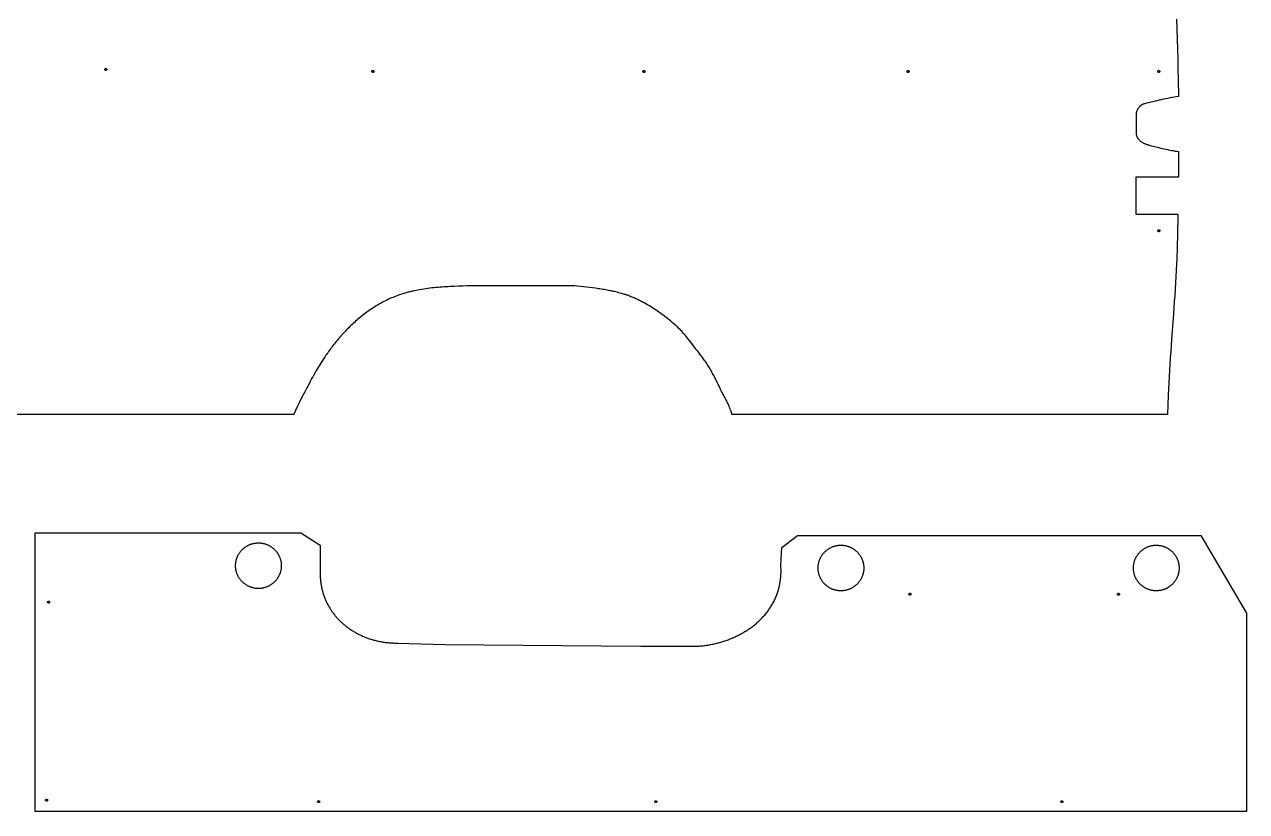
# Model space of a CAD drawing. Extents: x 123 to 9383, y -9826 to -282.
# Drawn here: x 2203 to 4664, y -3455 to -1868 of the extents above; entities that cross this region are included whole.
import ezdxf

# ---------------------------------------------------------------- set-up
doc = ezdxf.new("R2010")
doc.units = 0
doc.layers.add('Default_Layer', color=1, linetype='CONTINUOUS')

msp = doc.modelspace()

# ---------------------------------------------------------------- linework, layer by layer
at = {"layer": 'Default_Layer'}
msp.add_lwpolyline([(4523.3, -1857.9), (4523.9, -1878.2), (4524.5, -1898.4), (4525, -1918.6), (4525.5, -1938.9), (4526, -1959.1), (4526.5, -1979.4), (4527.4, -2013.6), (4523, -2014.3), (4518.7, -2015), (4514.3, -2015.8), (4510, -2016.6), (4505.6, -2017.4), (4501.3, -2018.3), (4497, -2019.2), (4492.7, -2020.1), (4488.4, -2021.1), (4484.1, -2022.1), (4479.8, -2023.1), (4475.5, -2024.1), (4471.2, -2025.2), (4466.9, -2026.2), (4462.6, -2027.3), (4458.3, -2028.4), (4457.4, -2028.7), (4456.5, -2029), (4455.7, -2029.3), (4454.8, -2029.7), (4454, -2030.1), (4453.2, -2030.6), (4452.4, -2031.1), (4451.7, -2031.6), (4450.9, -2032.1), (4450.2, -2032.7), (4449.5, -2033.3), (4448.9, -2033.9), (4448.2, -2034.6), (4447.6, -2035.3), (4447, -2036), (4446.4, -2036.7), (4445.9, -2037.5), (4445.4, -2038.3), (4444.9, -2039.1), (4444.4, -2039.9), (4444, -2040.7), (4443.6, -2041.5), (4443.3, -2042.4), (4442.9, -2043.3), (4442.7, -2044.1), (4442.4, -2045), (4442.2, -2045.9), (4442, -2046.8), (4441.9, -2047.7), (4441.7, -2048.6), (4441.7, -2049.5), (4441.6, -2050.4), (4441.6, -2087.7), (4441.7, -2088.4), (4441.8, -2089), (4441.9, -2089.7), (4442, -2090.3), (4442.1, -2090.9), (4442.2, -2091.6), (4442.4, -2092.2), (4442.6, -2092.8), (4442.8, -2093.3), (4443, -2093.9), (4443.2, -2094.5), (4443.5, -2095), (4443.8, -2095.6), (4444.1, -2096.1), (4444.4, -2096.6), (4444.7, -2097.2), (4445, -2097.7), (4445.3, -2098.2), (4445.7, -2098.7), (4446.1, -2099.1), (4446.5, -2099.6), (4446.9, -2100.1), (4447.7, -2101), (4448.6, -2101.8), (4449.5, -2102.7), (4450.5, -2103.5), (4451.5, -2104.2), (4452.5, -2104.9), (4453.6, -2105.6), (4454.6, -2106.3), (4455.8, -2106.9), (4456.9, -2107.5), (4458.1, -2108.1), (4459.2, -2108.6), (4460.4, -2109.2), (4461.6, -2109.6), (4462.8, -2110.1), (4464, -2110.5), (4465.2, -2110.9), (4466.4, -2111.3), (4467.6, -2111.6), (4468.8, -2112), (4470, -2112.3), (4484, -2115.7), (4491.2, -2117.5), (4494.8, -2118.3), (4498.4, -2119.1), (4502, -2119.9), (4505.6, -2120.7), (4509.3, -2121.5), (4512.9, -2122.2), (4516.5, -2122.8), (4520.1, -2123.5), (4523.7, -2124), (4527.3, -2124.6), (4527.3, -2176.4), (4441.4, -2176.4), (4441.4, -2250.6), (4525.6, -2250.6), (4525.6, -2256.9), (4525.6, -2263.2), (4525.5, -2269.5), (4525.4, -2275.9), (4525.3, -2282.2), (4525.2, -2288.5), (4525.1, -2294.8), (4524.9, -2301.1), (4524.7, -2307.4), (4524.5, -2313.7), (4524.3, -2320), (4524.1, -2326.3), (4523.8, -2332.6), (4523.6, -2338.9), (4523, -2351.5), (4522.4, -2364.1), (4521.7, -2376.7), (4520.9, -2389.3), (4520.2, -2401.9), (4519.4, -2414.4), (4518.5, -2427), (4517.7, -2439.6), (4516.8, -2452.2), (4515, -2477.4), (4513.2, -2502.6), (4512.3, -2515.2), (4511.5, -2527.8), (4510.6, -2540.4), (4509.8, -2553.1), (4509, -2565.7), (4508.3, -2578.3), (4507.6, -2590.9), (4506.9, -2603.6), (4506.3, -2616.2), (4506.1, -2622.5), (4505.8, -2628.8), (4505.6, -2635.2), (4505.3, -2641.5), (4505.1, -2647.8), (4504.9, -2654.2), (3627.6, -2654.2), (3627.6, -2654), (3627.6, -2653.8), (3627.5, -2653.4), (3627.4, -2653), (3627.3, -2652.5), (3627, -2651.5), (3626.7, -2650.6), (3626.6, -2649.9), (3626.4, -2649.3), (3626, -2648), (3625.5, -2646.8), (3625, -2645.5), (3624, -2643), (3623.5, -2641.7), (3623, -2640.5), (3622.5, -2639.3), (3622.1, -2638.1), (3621.6, -2636.9), (3621.1, -2635.7), (3620.6, -2634.5), (3620.1, -2633.3), (3619, -2631), (3617.8, -2628.7), (3616.6, -2626.4), (3615.4, -2624.1), (3614.1, -2621.8), (3611.6, -2617.2), (3610.4, -2614.9), (3609.1, -2612.7), (3607.9, -2610.4), (3606.7, -2608.1), (3605.6, -2605.8), (3604.5, -2603.4), (3602.4, -2598.8), (3600.2, -2594.2), (3598, -2589.7), (3595.8, -2585.1), (3594.6, -2582.9), (3593.5, -2580.6), (3592.3, -2578.3), (3591.1, -2576.1), (3589.9, -2573.8), (3588.7, -2571.6), (3587.4, -2569.4), (3586.2, -2567.2), (3584.9, -2565), (3583.6, -2562.8), (3582.3, -2560.6), (3581, -2558.4), (3579.7, -2556.3), (3578.3, -2554.1), (3576.9, -2552), (3575.5, -2549.9), (3574.1, -2547.8), (3572.7, -2545.7), (3571.2, -2543.6), (3569.8, -2541.5), (3568.3, -2539.5), (3566.7, -2537.5), (3565.2, -2535.5), (3563.6, -2533.5), (3560.8, -2529.9), (3558, -2526.3), (3555.2, -2522.6), (3552.4, -2519), (3546.8, -2511.7), (3544, -2508), (3541.2, -2504.4), (3538.3, -2500.8), (3536.9, -2499), (3535.4, -2497.2), (3534, -2495.5), (3532.5, -2493.7), (3531, -2492), (3529.5, -2490.3), (3527.9, -2488.6), (3526.4, -2486.9), (3524.8, -2485.2), (3523.2, -2483.5), (3521.6, -2481.9), (3520, -2480.3), (3518.4, -2478.7), (3516.7, -2477.1), (3513.7, -2474.4), (3510.6, -2471.7), (3507.5, -2469), (3504.4, -2466.3), (3501.3, -2463.7), (3498.1, -2461.2), (3494.9, -2458.7), (3491.6, -2456.2), (3488.4, -2453.8), (3485.1, -2451.4), (3481.8, -2449), (3478.4, -2446.7), (3475, -2444.4), (3471.6, -2442.2), (3468.2, -2440), (3464.8, -2437.8), (3461.3, -2435.7), (3457.8, -2433.6), (3454.2, -2431.6), (3450.7, -2429.6), (3448.9, -2428.6), (3447.1, -2427.6), (3445.3, -2426.7), (3443.5, -2425.8), (3441.6, -2424.8), (3439.8, -2423.9), (3438, -2423), (3436.1, -2422.2), (3434.3, -2421.3), (3432.4, -2420.5), (3430.5, -2419.6), (3428.7, -2418.8), (3426.8, -2418), (3424.9, -2417.3), (3423, -2416.5), (3421.1, -2415.8), (3419.2, -2415), (3417.3, -2414.3), (3415.4, -2413.7), (3413.4, -2413), (3411.5, -2412.4), (3409.5, -2411.8), (3407.6, -2411.2), (3405.6, -2410.6), (3402.7, -2409.8), (3399.8, -2409), (3396.9, -2408.3), (3394, -2407.6), (3391.1, -2406.9), (3388.2, -2406.3), (3385.2, -2405.6), (3382.3, -2405), (3379.3, -2404.5), (3376.4, -2403.9), (3373.4, -2403.4), (3370.5, -2402.9), (3367.5, -2402.4), (3364.5, -2401.9), (3361.6, -2401.4), (3358.6, -2401), (3352.6, -2400.1), (3346.7, -2399.3), (3340.7, -2398.6), (3334.7, -2397.8), (3322.8, -2396.4), (3316.8, -2395.7), (3310.9, -2395), (3154.9, -2395), (3101.9, -2395), (3093.6, -2395.3), (3085.3, -2395.7), (3077, -2396), (3068.7, -2396.4), (3060.4, -2396.8), (3056.3, -2397), (3052.2, -2397.2), (3048, -2397.5), (3043.9, -2397.7), (3039.8, -2398), (3035.7, -2398.4), (3031.6, -2398.7), (3027.5, -2399.1), (3023.4, -2399.5), (3019.3, -2400), (3015.2, -2400.5), (3011.1, -2401.1), (3007, -2401.7), (3002.9, -2402.3), (2998.8, -2403), (2994.8, -2403.7), (2990.7, -2404.5), (2986.7, -2405.4), (2984.6, -2405.8), (2982.6, -2406.3), (2980.6, -2406.8), (2978.6, -2407.3), (2976.6, -2407.8), (2974.5, -2408.3), (2972.5, -2408.9), (2970.5, -2409.5), (2967.3, -2410.4), (2964, -2411.4), (2960.8, -2412.5), (2957.6, -2413.6), (2954.4, -2414.7), (2951.3, -2415.9), (2948.1, -2417.1), (2945, -2418.4), (2941.9, -2419.7), (2938.8, -2421), (2935.8, -2422.4), (2932.8, -2423.9), (2929.7, -2425.3), (2926.7, -2426.9), (2923.8, -2428.4), (2920.8, -2430), (2917.9, -2431.7), (2915, -2433.3), (2912.1, -2435), (2909.2, -2436.8), (2906.4, -2438.6), (2903.6, -2440.4), (2900.8, -2442.3), (2898, -2444.2), (2895.2, -2446.1), (2892.5, -2448), (2889.8, -2450), (2887.1, -2452.1), (2884.4, -2454.1), (2881.8, -2456.2), (2879.2, -2458.4), (2876.6, -2460.5), (2874.2, -2462.6), (2871.8, -2464.6), (2869.5, -2466.7), (2867.1, -2468.8), (2864.8, -2471), (2862.5, -2473.1), (2860.2, -2475.3), (2858, -2477.5), (2855.7, -2479.7), (2853.5, -2481.9), (2851.3, -2484.1), (2849.1, -2486.4), (2847, -2488.7), (2844.9, -2491), (2842.7, -2493.3), (2840.6, -2495.6), (2838.6, -2498), (2836.5, -2500.3), (2834.5, -2502.7), (2832.5, -2505.1), (2830.5, -2507.6), (2828.5, -2510), (2826.5, -2512.5), (2824.6, -2514.9), (2822.7, -2517.4), (2820.8, -2519.9), (2818.9, -2522.4), (2817, -2525), (2815.2, -2527.5), (2813.4, -2530.1), (2811.6, -2532.7), (2809.8, -2535.2), (2807.4, -2538.8), (2805.1, -2542.3), (2802.8, -2545.9), (2800.5, -2549.4), (2798.2, -2553), (2796, -2556.6), (2793.8, -2560.2), (2791.6, -2563.9), (2789.5, -2567.5), (2787.4, -2571.2), (2785.3, -2574.9), (2783.2, -2578.6), (2781.1, -2582.3), (2779.1, -2586), (2777.1, -2589.8), (2775.1, -2593.5), (2773.1, -2597.3), (2771.1, -2601), (2769.2, -2604.8), (2767.2, -2608.6), (2765.3, -2612.3), (2763.4, -2616.1), (2759.6, -2623.7), (2755.9, -2631.3), (2752.2, -2639), (2748.5, -2646.6), (2744.9, -2654.2), (1879.8, -2654.2)], dxfattribs=at)
for points in [[(2364.4, -1959.2), (2364.4, -1959), (2364.4, -1958.8), (2364.5, -1958.6), (2364.6, -1958.4), (2364.6, -1958.2), (2364.7, -1958.1), (2364.9, -1957.9), (2365, -1957.8), (2365.1, -1957.6), (2365.3, -1957.5), (2365.4, -1957.4), (2365.6, -1957.3), (2365.8, -1957.3), (2366, -1957.2), (2366.2, -1957.2), (2366.4, -1957.2), (2366.6, -1957.2), (2366.8, -1957.2), (2367, -1957.3), (2367.2, -1957.3), (2367.4, -1957.4), (2367.5, -1957.5), (2367.7, -1957.6), (2367.8, -1957.8), (2367.9, -1957.9), (2368.1, -1958.1), (2368.2, -1958.2), (2368.2, -1958.4), (2368.3, -1958.6), (2368.4, -1958.8), (2368.4, -1959), (2368.4, -1959.2), (2368.4, -1959.4), (2368.4, -1959.6), (2368.3, -1959.8), (2368.2, -1959.9), (2368.2, -1960.1), (2368.1, -1960.3), (2367.9, -1960.4), (2367.8, -1960.6), (2367.7, -1960.7), (2367.5, -1960.8), (2367.4, -1960.9), (2367.2, -1961), (2367, -1961.1), (2366.8, -1961.1), (2366.6, -1961.2), (2366.4, -1961.2), (2366.2, -1961.2), (2366, -1961.1), (2365.8, -1961.1), (2365.6, -1961), (2365.4, -1960.9), (2365.3, -1960.8), (2365.1, -1960.7), (2365, -1960.6), (2364.9, -1960.4), (2364.7, -1960.3), (2364.6, -1960.1), (2364.6, -1959.9), (2364.5, -1959.8), (2364.4, -1959.6), (2364.4, -1959.4), (2364.4, -1959.2)], [(2902.4, -1963.2), (2902.4, -1963), (2902.4, -1962.8), (2902.5, -1962.6), (2902.6, -1962.4), (2902.6, -1962.2), (2902.7, -1962.1), (2902.9, -1961.9), (2903, -1961.8), (2903.1, -1961.6), (2903.3, -1961.5), (2903.4, -1961.4), (2903.6, -1961.3), (2903.8, -1961.3), (2904, -1961.2), (2904.2, -1961.2), (2904.4, -1961.2), (2904.6, -1961.2), (2904.8, -1961.2), (2905, -1961.3), (2905.2, -1961.3), (2905.4, -1961.4), (2905.5, -1961.5), (2905.7, -1961.6), (2905.8, -1961.8), (2905.9, -1961.9), (2906.1, -1962.1), (2906.2, -1962.2), (2906.2, -1962.4), (2906.3, -1962.6), (2906.4, -1962.8), (2906.4, -1963), (2906.4, -1963.2), (2906.4, -1963.4), (2906.4, -1963.6), (2906.3, -1963.8), (2906.2, -1963.9), (2906.2, -1964.1), (2906.1, -1964.3), (2905.9, -1964.4), (2905.8, -1964.6), (2905.7, -1964.7), (2905.5, -1964.8), (2905.4, -1964.9), (2905.2, -1965), (2905, -1965.1), (2904.8, -1965.1), (2904.6, -1965.2), (2904.4, -1965.2), (2904.2, -1965.2), (2904, -1965.1), (2903.8, -1965.1), (2903.6, -1965), (2903.4, -1964.9), (2903.3, -1964.8), (2903.1, -1964.7), (2903, -1964.6), (2902.9, -1964.4), (2902.7, -1964.3), (2902.6, -1964.1), (2902.6, -1963.9), (2902.5, -1963.8), (2902.4, -1963.6), (2902.4, -1963.4), (2902.4, -1963.2)], [(3448.4, -1963.2), (3448.4, -1963), (3448.4, -1962.8), (3448.5, -1962.6), (3448.6, -1962.4), (3448.6, -1962.2), (3448.7, -1962.1), (3448.9, -1961.9), (3449, -1961.8), (3449.1, -1961.6), (3449.3, -1961.5), (3449.4, -1961.4), (3449.6, -1961.3), (3449.8, -1961.3), (3450, -1961.2), (3450.2, -1961.2), (3450.4, -1961.2), (3450.6, -1961.2), (3450.8, -1961.2), (3451, -1961.3), (3451.2, -1961.3), (3451.4, -1961.4), (3451.5, -1961.5), (3451.7, -1961.6), (3451.8, -1961.8), (3451.9, -1961.9), (3452.1, -1962.1), (3452.2, -1962.2), (3452.2, -1962.4), (3452.3, -1962.6), (3452.4, -1962.8), (3452.4, -1963), (3452.4, -1963.2), (3452.4, -1963.4), (3452.4, -1963.6), (3452.3, -1963.8), (3452.2, -1963.9), (3452.2, -1964.1), (3452.1, -1964.3), (3451.9, -1964.4), (3451.8, -1964.6), (3451.7, -1964.7), (3451.5, -1964.8), (3451.4, -1964.9), (3451.2, -1965), (3451, -1965.1), (3450.8, -1965.1), (3450.6, -1965.2), (3450.4, -1965.2), (3450.2, -1965.2), (3450, -1965.1), (3449.8, -1965.1), (3449.6, -1965), (3449.4, -1964.9), (3449.3, -1964.8), (3449.1, -1964.7), (3449, -1964.6), (3448.9, -1964.4), (3448.7, -1964.3), (3448.6, -1964.1), (3448.6, -1963.9), (3448.5, -1963.8), (3448.4, -1963.6), (3448.4, -1963.4), (3448.4, -1963.2)], [(3980.4, -1963.2), (3980.4, -1963), (3980.4, -1962.8), (3980.5, -1962.6), (3980.6, -1962.4), (3980.6, -1962.2), (3980.7, -1962.1), (3980.9, -1961.9), (3981, -1961.8), (3981.1, -1961.6), (3981.3, -1961.5), (3981.4, -1961.4), (3981.6, -1961.3), (3981.8, -1961.3), (3982, -1961.2), (3982.2, -1961.2), (3982.4, -1961.2), (3982.6, -1961.2), (3982.8, -1961.2), (3983, -1961.3), (3983.2, -1961.3), (3983.4, -1961.4), (3983.5, -1961.5), (3983.7, -1961.6), (3983.8, -1961.8), (3983.9, -1961.9), (3984.1, -1962.1), (3984.2, -1962.2), (3984.2, -1962.4), (3984.3, -1962.6), (3984.4, -1962.8), (3984.4, -1963), (3984.4, -1963.2), (3984.4, -1963.4), (3984.4, -1963.6), (3984.3, -1963.8), (3984.2, -1963.9), (3984.2, -1964.1), (3984.1, -1964.3), (3983.9, -1964.4), (3983.8, -1964.6), (3983.7, -1964.7), (3983.5, -1964.8), (3983.4, -1964.9), (3983.2, -1965), (3983, -1965.1), (3982.8, -1965.1), (3982.6, -1965.2), (3982.4, -1965.2), (3982.2, -1965.2), (3982, -1965.1), (3981.8, -1965.1), (3981.6, -1965), (3981.4, -1964.9), (3981.3, -1964.8), (3981.1, -1964.7), (3981, -1964.6), (3980.9, -1964.4), (3980.7, -1964.3), (3980.6, -1964.1), (3980.6, -1963.9), (3980.5, -1963.8), (3980.4, -1963.6), (3980.4, -1963.4), (3980.4, -1963.2)], [(4485.4, -1963.2), (4485.4, -1963), (4485.4, -1962.8), (4485.5, -1962.6), (4485.6, -1962.4), (4485.6, -1962.2), (4485.7, -1962.1), (4485.9, -1961.9), (4486, -1961.8), (4486.1, -1961.6), (4486.3, -1961.5), (4486.4, -1961.4), (4486.6, -1961.3), (4486.8, -1961.3), (4487, -1961.2), (4487.2, -1961.2), (4487.4, -1961.2), (4487.6, -1961.2), (4487.8, -1961.2), (4488, -1961.3), (4488.2, -1961.3), (4488.4, -1961.4), (4488.5, -1961.5), (4488.7, -1961.6), (4488.8, -1961.8), (4488.9, -1961.9), (4489.1, -1962.1), (4489.2, -1962.2), (4489.2, -1962.4), (4489.3, -1962.6), (4489.4, -1962.8), (4489.4, -1963), (4489.4, -1963.2), (4489.4, -1963.4), (4489.4, -1963.6), (4489.3, -1963.8), (4489.2, -1963.9), (4489.2, -1964.1), (4489.1, -1964.3), (4488.9, -1964.4), (4488.8, -1964.6), (4488.7, -1964.7), (4488.5, -1964.8), (4488.4, -1964.9), (4488.2, -1965), (4488, -1965.1), (4487.8, -1965.1), (4487.6, -1965.2), (4487.4, -1965.2), (4487.2, -1965.2), (4487, -1965.1), (4486.8, -1965.1), (4486.6, -1965), (4486.4, -1964.9), (4486.3, -1964.8), (4486.1, -1964.7), (4486, -1964.6), (4485.9, -1964.4), (4485.7, -1964.3), (4485.6, -1964.1), (4485.6, -1963.9), (4485.5, -1963.8), (4485.4, -1963.6), (4485.4, -1963.4), (4485.4, -1963.2)], [(4485.4, -2284.2), (4485.4, -2284), (4485.4, -2283.8), (4485.5, -2283.6), (4485.6, -2283.4), (4485.6, -2283.2), (4485.7, -2283.1), (4485.9, -2282.9), (4486, -2282.8), (4486.1, -2282.6), (4486.3, -2282.5), (4486.4, -2282.4), (4486.6, -2282.3), (4486.8, -2282.3), (4487, -2282.2), (4487.2, -2282.2), (4487.4, -2282.2), (4487.6, -2282.2), (4487.8, -2282.2), (4488, -2282.3), (4488.2, -2282.3), (4488.4, -2282.4), (4488.5, -2282.5), (4488.7, -2282.6), (4488.8, -2282.8), (4488.9, -2282.9), (4489.1, -2283.1), (4489.2, -2283.2), (4489.2, -2283.4), (4489.3, -2283.6), (4489.4, -2283.8), (4489.4, -2284), (4489.4, -2284.2), (4489.4, -2284.4), (4489.4, -2284.6), (4489.3, -2284.8), (4489.2, -2284.9), (4489.2, -2285.1), (4489.1, -2285.3), (4488.9, -2285.4), (4488.8, -2285.6), (4488.7, -2285.7), (4488.5, -2285.8), (4488.4, -2285.9), (4488.2, -2286), (4488, -2286.1), (4487.8, -2286.1), (4487.6, -2286.2), (4487.4, -2286.2), (4487.2, -2286.2), (4487, -2286.1), (4486.8, -2286.1), (4486.6, -2286), (4486.4, -2285.9), (4486.3, -2285.8), (4486.1, -2285.7), (4486, -2285.6), (4485.9, -2285.4), (4485.7, -2285.3), (4485.6, -2285.1), (4485.6, -2284.9), (4485.5, -2284.8), (4485.4, -2284.6), (4485.4, -2284.4), (4485.4, -2284.2)], [(3726.2, -2958.8), (3727.9, -2922.4), (3759.6, -2898.1), (4572.1, -2898.1), (4664.2, -3054.7), (4664.2, -3454.7), (2224.2, -3454.7), (2224.2, -2892.9), (2759, -2892.9), (2798.3, -2917.9), (2798.3, -2967.3), (2798.2, -2969.4), (2798.2, -2971.5), (2798.1, -2973.5), (2798.1, -2975.6), (2798.2, -2977.6), (2798.2, -2979.7), (2798.3, -2981.7), (2798.4, -2983.7), (2798.6, -2985.7), (2798.7, -2987.7), (2798.9, -2989.6), (2799.1, -2991.6), (2799.4, -2993.6), (2799.7, -2995.5), (2800, -2997.4), (2800.3, -2999.3), (2800.6, -3001.2), (2801, -3003.1), (2801.4, -3005), (2801.9, -3006.9), (2802.3, -3008.7), (2802.8, -3010.6), (2803.3, -3012.4), (2803.9, -3014.2), (2804.4, -3016), (2805, -3017.8), (2805.6, -3019.6), (2806.2, -3021.3), (2806.9, -3023.1), (2807.6, -3024.8), (2808.3, -3026.5), (2809, -3028.2), (2809.7, -3029.9), (2810.5, -3031.6), (2811.3, -3033.3), (2812.1, -3034.9), (2812.9, -3036.6), (2813.8, -3038.2), (2814.7, -3039.8), (2815.6, -3041.4), (2816.5, -3043), (2817.4, -3044.5), (2818.4, -3046.1), (2819.4, -3047.6), (2820.4, -3049.2), (2821.4, -3050.7), (2822.5, -3052.2), (2823.5, -3053.6), (2824.6, -3055.1), (2825.7, -3056.5), (2826.9, -3058), (2828, -3059.4), (2829.2, -3060.8), (2830.3, -3062.2), (2831.5, -3063.6), (2832.8, -3064.9), (2834, -3066.2), (2835.2, -3067.6), (2836.5, -3068.9), (2837.8, -3070.2), (2839.1, -3071.4), (2840.4, -3072.7), (2841.8, -3073.9), (2843.1, -3075.2), (2844.5, -3076.4), (2845.9, -3077.6), (2847.3, -3078.7), (2848.7, -3079.9), (2850.1, -3081), (2851.6, -3082.2), (2853, -3083.3), (2854.5, -3084.4), (2856, -3085.4), (2857.5, -3086.5), (2859.1, -3087.5), (2860.6, -3088.6), (2862.1, -3089.6), (2863.7, -3090.5), (2865.3, -3091.5), (2866.9, -3092.5), (2868.5, -3093.4), (2870.1, -3094.3), (2871.7, -3095.2), (2873.4, -3096.1), (2875, -3096.9), (2876.7, -3097.8), (2878.4, -3098.6), (2880.1, -3099.4), (2881.8, -3100.2), (2883.5, -3101), (2885.2, -3101.7), (2886.9, -3102.4), (2888.7, -3103.1), (2890.4, -3103.8), (2892.2, -3104.5), (2894, -3105.1), (2895.7, -3105.8), (2897.5, -3106.4), (2899.3, -3107), (2901.1, -3107.5), (2903, -3108.1), (2904.8, -3108.6), (2906.6, -3109.1), (2908.5, -3109.6), (2910.3, -3110.1), (2912.2, -3110.5), (2914.1, -3111), (2915.9, -3111.4), (2917.8, -3111.8), (2919.7, -3112.1), (2921.6, -3112.5), (2923.5, -3112.8), (2925.4, -3113.1), (2927.3, -3113.4), (2929.3, -3113.7), (2931.2, -3113.9), (2933.1, -3114.1), (2935.1, -3114.3), (2937, -3114.5), (2939, -3114.7), (2940.9, -3114.8), (2942.9, -3114.9), (2944.8, -3115), (2946.8, -3115.1), (2948.8, -3115.1), (2950.8, -3115.1), (2952.7, -3115.1), (2954.7, -3115.1), (2954.7, -3115.4), (3049.2, -3118.2), (3443.9, -3121.4), (3534.6, -3121.4), (3536.8, -3121.5), (3539, -3121.6), (3541.2, -3121.7), (3543.4, -3121.7), (3545.6, -3121.7), (3547.8, -3121.7), (3550, -3121.7), (3552.2, -3121.6), (3554.4, -3121.6), (3556.6, -3121.5), (3558.9, -3121.3), (3561.1, -3121.2), (3563.3, -3121), (3565.5, -3120.8), (3567.7, -3120.6), (3569.9, -3120.4), (3572.2, -3120.1), (3574.4, -3119.8), (3576.6, -3119.5), (3578.8, -3119.2), (3581, -3118.8), (3583.2, -3118.4), (3585.4, -3118), (3587.6, -3117.6), (3589.8, -3117.1), (3592, -3116.6), (3594.2, -3116.1), (3596.4, -3115.6), (3598.5, -3115.1), (3600.7, -3114.5), (3602.9, -3113.9), (3605, -3113.3), (3607.2, -3112.7), (3609.3, -3112), (3611.4, -3111.4), (3613.6, -3110.6), (3615.7, -3109.9), (3617.8, -3109.2), (3619.9, -3108.4), (3622, -3107.6), (3624, -3106.8), (3626.1, -3106), (3628.2, -3105.1), (3630.2, -3104.2), (3632.3, -3103.3), (3634.3, -3102.4), (3636.3, -3101.5), (3638.3, -3100.5), (3640.3, -3099.5), (3642.3, -3098.5), (3644.2, -3097.5), (3646.2, -3096.4), (3648.1, -3095.4), (3650, -3094.3), (3651.9, -3093.2), (3653.8, -3092), (3655.7, -3090.9), (3657.5, -3089.7), (3659.4, -3088.5), (3661.2, -3087.3), (3663, -3086), (3664.8, -3084.8), (3666.6, -3083.5), (3668.3, -3082.2), (3670.1, -3080.9), (3671.8, -3079.5), (3673.5, -3078.2), (3675.1, -3076.8), (3676.8, -3075.4), (3678.4, -3074), (3680, -3072.5), (3681.6, -3071.1), (3683.2, -3069.6), (3684.8, -3068.1), (3686.3, -3066.5), (3687.8, -3065), (3689.3, -3063.4), (3690.7, -3061.9), (3692.2, -3060.2), (3693.6, -3058.6), (3695, -3057), (3696.3, -3055.3), (3697.7, -3053.6), (3699, -3051.9), (3700.3, -3050.2), (3701.5, -3048.5), (3702.8, -3046.7), (3704, -3044.9), (3705.2, -3043.1), (3706.3, -3041.3), (3707.4, -3039.5), (3708.5, -3037.6), (3709.6, -3035.8), (3710.7, -3033.9), (3711.7, -3032), (3712.6, -3030), (3713.6, -3028.1), (3714.5, -3026.1), (3715.4, -3024.1), (3716.3, -3022.1), (3717.1, -3020.1), (3717.9, -3018.1), (3718.6, -3016), (3719.4, -3013.9), (3720.1, -3011.8), (3720.7, -3009.7), (3721.4, -3007.6), (3722, -3005.4), (3722.5, -3003.3), (3723, -3001.1), (3723.5, -2998.9), (3724, -2996.7), (3724.4, -2994.4), (3724.8, -2992.2), (3725.1, -2989.9), (3725.4, -2987.6), (3725.7, -2985.3), (3726, -2983), (3726.2, -2980.6), (3726.3, -2978.3), (3726.4, -2975.9), (3726.5, -2973.5), (3726.5, -2971.1), (3726.5, -2968.6), (3726.5, -2966.2), (3726.4, -2963.7), (3726.3, -2961.3), (3726.1, -2958.8), (3726.2, -2958.8)], [(2627.9, -2959.2), (2627.9, -2958), (2627.9, -2956.9), (2628, -2955.7), (2628.1, -2954.5), (2628.3, -2953.4), (2628.4, -2952.2), (2628.6, -2951.1), (2628.8, -2950), (2629.1, -2948.8), (2629.3, -2947.7), (2629.6, -2946.6), (2629.9, -2945.5), (2630.3, -2944.5), (2630.7, -2943.4), (2631.1, -2942.4), (2631.5, -2941.3), (2631.9, -2940.3), (2632.4, -2939.3), (2632.9, -2938.3), (2633.4, -2937.3), (2634, -2936.3), (2634.5, -2935.4), (2635.1, -2934.4), (2635.7, -2933.5), (2636.4, -2932.6), (2637, -2931.7), (2637.7, -2930.8), (2638.4, -2930), (2639.1, -2929.1), (2639.8, -2928.3), (2640.6, -2927.5), (2641.4, -2926.7), (2642.1, -2925.9), (2643, -2925.2), (2643.8, -2924.4), (2644.6, -2923.7), (2645.5, -2923), (2646.4, -2922.4), (2647.3, -2921.7), (2648.2, -2921.1), (2649.1, -2920.5), (2650, -2919.9), (2651, -2919.3), (2652, -2918.8), (2652.9, -2918.3), (2653.9, -2917.8), (2655, -2917.3), (2656, -2916.8), (2657, -2916.4), (2658.1, -2916), (2659.1, -2915.6), (2660.2, -2915.3), (2661.3, -2915), (2662.4, -2914.7), (2663.5, -2914.4), (2664.6, -2914.2), (2665.7, -2913.9), (2666.9, -2913.8), (2668, -2913.6), (2669.2, -2913.5), (2670.3, -2913.4), (2671.5, -2913.3), (2672.7, -2913.2), (2673.9, -2913.2), (2675.1, -2913.2), (2676.2, -2913.3), (2677.4, -2913.4), (2678.6, -2913.5), (2679.7, -2913.6), (2680.9, -2913.8), (2682, -2913.9), (2683.2, -2914.2), (2684.3, -2914.4), (2685.4, -2914.7), (2686.5, -2915), (2687.6, -2915.3), (2688.6, -2915.6), (2689.7, -2916), (2690.7, -2916.4), (2691.8, -2916.8), (2692.8, -2917.3), (2693.8, -2917.8), (2694.8, -2918.3), (2695.8, -2918.8), (2696.8, -2919.3), (2697.7, -2919.9), (2698.7, -2920.5), (2699.6, -2921.1), (2700.5, -2921.7), (2701.4, -2922.4), (2702.3, -2923), (2703.1, -2923.7), (2704, -2924.4), (2704.8, -2925.2), (2705.6, -2925.9), (2706.4, -2926.7), (2707.2, -2927.5), (2707.9, -2928.3), (2708.7, -2929.1), (2709.4, -2930), (2710.1, -2930.8), (2710.7, -2931.7), (2711.4, -2932.6), (2712, -2933.5), (2712.6, -2934.4), (2713.2, -2935.4), (2713.8, -2936.3), (2714.3, -2937.3), (2714.8, -2938.3), (2715.3, -2939.3), (2715.8, -2940.3), (2716.3, -2941.3), (2716.7, -2942.4), (2717.1, -2943.4), (2717.5, -2944.5), (2717.8, -2945.5), (2718.1, -2946.6), (2718.4, -2947.7), (2718.7, -2948.8), (2718.9, -2950), (2719.2, -2951.1), (2719.4, -2952.2), (2719.5, -2953.4), (2719.6, -2954.5), (2719.7, -2955.7), (2719.8, -2956.9), (2719.9, -2958), (2719.9, -2959.2), (2719.9, -2960.4), (2719.8, -2961.6), (2719.7, -2962.8), (2719.6, -2963.9), (2719.5, -2965.1), (2719.4, -2966.2), (2719.2, -2967.4), (2718.9, -2968.5), (2718.7, -2969.6), (2718.4, -2970.7), (2718.1, -2971.8), (2717.8, -2972.9), (2717.5, -2974), (2717.1, -2975), (2716.7, -2976.1), (2716.3, -2977.1), (2715.8, -2978.2), (2715.3, -2979.2), (2714.8, -2980.2), (2714.3, -2981.2), (2713.8, -2982.1), (2713.2, -2983.1), (2712.6, -2984), (2712, -2984.9), (2711.4, -2985.9), (2710.7, -2986.7), (2710.1, -2987.6), (2709.4, -2988.5), (2708.7, -2989.3), (2707.9, -2990.2), (2707.2, -2991), (2706.4, -2991.8), (2705.6, -2992.5), (2704.8, -2993.3), (2704, -2994), (2703.1, -2994.7), (2702.3, -2995.4), (2701.4, -2996.1), (2700.5, -2996.7), (2699.6, -2997.4), (2698.7, -2998), (2697.7, -2998.6), (2696.8, -2999.1), (2695.8, -2999.7), (2694.8, -3000.2), (2693.8, -3000.7), (2692.8, -3001.2), (2691.8, -3001.6), (2690.7, -3002), (2689.7, -3002.4), (2688.6, -3002.8), (2687.6, -3003.2), (2686.5, -3003.5), (2685.4, -3003.8), (2684.3, -3004), (2683.2, -3004.3), (2682, -3004.5), (2680.9, -3004.7), (2679.7, -3004.9), (2678.6, -3005), (2677.4, -3005.1), (2676.2, -3005.2), (2675.1, -3005.2), (2673.9, -3005.2), (2672.7, -3005.2), (2671.5, -3005.2), (2670.3, -3005.1), (2669.2, -3005), (2668, -3004.9), (2666.9, -3004.7), (2665.7, -3004.5), (2664.6, -3004.3), (2663.5, -3004), (2662.4, -3003.8), (2661.3, -3003.5), (2660.2, -3003.2), (2659.1, -3002.8), (2658.1, -3002.4), (2657, -3002), (2656, -3001.6), (2655, -3001.2), (2653.9, -3000.7), (2652.9, -3000.2), (2652, -2999.7), (2651, -2999.1), (2650, -2998.6), (2649.1, -2998), (2648.2, -2997.4), (2647.3, -2996.7), (2646.4, -2996.1), (2645.5, -2995.4), (2644.6, -2994.7), (2643.8, -2994), (2643, -2993.3), (2642.1, -2992.5), (2641.4, -2991.8), (2640.6, -2991), (2639.8, -2990.2), (2639.1, -2989.3), (2638.4, -2988.5), (2637.7, -2987.6), (2637, -2986.7), (2636.4, -2985.9), (2635.7, -2984.9), (2635.1, -2984), (2634.5, -2983.1), (2634, -2982.1), (2633.4, -2981.2), (2632.9, -2980.2), (2632.4, -2979.2), (2631.9, -2978.2), (2631.5, -2977.1), (2631.1, -2976.1), (2630.7, -2975), (2630.3, -2974), (2629.9, -2972.9), (2629.6, -2971.8), (2629.3, -2970.7), (2629.1, -2969.6), (2628.8, -2968.5), (2628.6, -2967.4), (2628.4, -2966.2), (2628.3, -2965.1), (2628.1, -2963.9), (2628, -2962.8), (2627.9, -2961.6), (2627.9, -2960.4), (2627.9, -2959.2)], [(3801.2, -2963.9), (3801.2, -2962.7), (3801.3, -2961.5), (3801.3, -2960.3), (3801.4, -2959.2), (3801.6, -2958), (3801.7, -2956.9), (3801.9, -2955.7), (3802.1, -2954.6), (3802.4, -2953.5), (3802.7, -2952.4), (3802.9, -2951.3), (3803.3, -2950.2), (3803.6, -2949.1), (3804, -2948.1), (3804.4, -2947), (3804.8, -2946), (3805.3, -2945), (3805.7, -2943.9), (3806.2, -2942.9), (3806.8, -2942), (3807.3, -2941), (3807.9, -2940), (3808.5, -2939.1), (3809.1, -2938.2), (3809.7, -2937.3), (3810.3, -2936.4), (3811, -2935.5), (3811.7, -2934.6), (3812.4, -2933.8), (3813.2, -2933), (3813.9, -2932.1), (3814.7, -2931.4), (3815.5, -2930.6), (3816.3, -2929.8), (3817.1, -2929.1), (3817.9, -2928.4), (3818.8, -2927.7), (3819.7, -2927), (3820.6, -2926.4), (3821.5, -2925.7), (3822.4, -2925.1), (3823.4, -2924.5), (3824.3, -2924), (3825.3, -2923.4), (3826.3, -2922.9), (3827.3, -2922.4), (3828.3, -2921.9), (3829.3, -2921.5), (3830.3, -2921.1), (3831.4, -2920.7), (3832.4, -2920.3), (3833.5, -2920), (3834.6, -2919.6), (3835.7, -2919.3), (3836.8, -2919.1), (3837.9, -2918.8), (3839.1, -2918.6), (3840.2, -2918.4), (3841.3, -2918.3), (3842.5, -2918.1), (3843.7, -2918), (3844.8, -2917.9), (3846, -2917.9), (3847.2, -2917.9), (3848.4, -2917.9), (3849.6, -2917.9), (3850.7, -2918), (3851.9, -2918.1), (3853.1, -2918.3), (3854.2, -2918.4), (3855.3, -2918.6), (3856.5, -2918.8), (3857.6, -2919.1), (3858.7, -2919.3), (3859.8, -2919.6), (3860.9, -2920), (3862, -2920.3), (3863, -2920.7), (3864.1, -2921.1), (3865.1, -2921.5), (3866.1, -2921.9), (3867.1, -2922.4), (3868.1, -2922.9), (3869.1, -2923.4), (3870.1, -2924), (3871.1, -2924.5), (3872, -2925.1), (3872.9, -2925.7), (3873.8, -2926.4), (3874.7, -2927), (3875.6, -2927.7), (3876.5, -2928.4), (3877.3, -2929.1), (3878.1, -2929.8), (3878.9, -2930.6), (3879.7, -2931.4), (3880.5, -2932.1), (3881.3, -2933), (3882, -2933.8), (3882.7, -2934.6), (3883.4, -2935.5), (3884.1, -2936.4), (3884.7, -2937.3), (3885.3, -2938.2), (3886, -2939.1), (3886.5, -2940), (3887.1, -2941), (3887.7, -2942), (3888.2, -2942.9), (3888.7, -2943.9), (3889.1, -2945), (3889.6, -2946), (3890, -2947), (3890.4, -2948.1), (3890.8, -2949.1), (3891.1, -2950.2), (3891.5, -2951.3), (3891.8, -2952.4), (3892, -2953.5), (3892.3, -2954.6), (3892.5, -2955.7), (3892.7, -2956.9), (3892.8, -2958), (3893, -2959.2), (3893.1, -2960.3), (3893.1, -2961.5), (3893.2, -2962.7), (3893.2, -2963.9), (3893.2, -2965.1), (3893.1, -2966.3), (3893.1, -2967.4), (3893, -2968.6), (3892.8, -2969.7), (3892.7, -2970.9), (3892.5, -2972), (3892.3, -2973.2), (3892, -2974.3), (3891.8, -2975.4), (3891.5, -2976.5), (3891.1, -2977.6), (3890.8, -2978.6), (3890.4, -2979.7), (3890, -2980.8), (3889.6, -2981.8), (3889.1, -2982.8), (3888.7, -2983.8), (3888.2, -2984.8), (3887.7, -2985.8), (3887.1, -2986.8), (3886.5, -2987.7), (3886, -2988.7), (3885.3, -2989.6), (3884.7, -2990.5), (3884.1, -2991.4), (3883.4, -2992.3), (3882.7, -2993.1), (3882, -2994), (3881.3, -2994.8), (3880.5, -2995.6), (3879.7, -2996.4), (3878.9, -2997.2), (3878.1, -2997.9), (3877.3, -2998.7), (3876.5, -2999.4), (3875.6, -3000.1), (3874.7, -3000.7), (3873.8, -3001.4), (3872.9, -3002), (3872, -3002.6), (3871.1, -3003.2), (3870.1, -3003.8), (3869.1, -3004.3), (3868.1, -3004.9), (3867.1, -3005.3), (3866.1, -3005.8), (3865.1, -3006.3), (3864.1, -3006.7), (3863, -3007.1), (3862, -3007.5), (3860.9, -3007.8), (3859.8, -3008.1), (3858.7, -3008.4), (3857.6, -3008.7), (3856.5, -3008.9), (3855.3, -3009.2), (3854.2, -3009.4), (3853.1, -3009.5), (3851.9, -3009.6), (3850.7, -3009.7), (3849.6, -3009.8), (3848.4, -3009.9), (3847.2, -3009.9), (3846, -3009.9), (3844.8, -3009.8), (3843.7, -3009.7), (3842.5, -3009.6), (3841.3, -3009.5), (3840.2, -3009.4), (3839.1, -3009.2), (3837.9, -3008.9), (3836.8, -3008.7), (3835.7, -3008.4), (3834.6, -3008.1), (3833.5, -3007.8), (3832.4, -3007.5), (3831.4, -3007.1), (3830.3, -3006.7), (3829.3, -3006.3), (3828.3, -3005.8), (3827.3, -3005.3), (3826.3, -3004.9), (3825.3, -3004.3), (3824.3, -3003.8), (3823.4, -3003.2), (3822.4, -3002.6), (3821.5, -3002), (3820.6, -3001.4), (3819.7, -3000.7), (3818.8, -3000.1), (3817.9, -2999.4), (3817.1, -2998.7), (3816.3, -2997.9), (3815.5, -2997.2), (3814.7, -2996.4), (3813.9, -2995.6), (3813.2, -2994.8), (3812.4, -2994), (3811.7, -2993.1), (3811, -2992.3), (3810.3, -2991.4), (3809.7, -2990.5), (3809.1, -2989.6), (3808.5, -2988.7), (3807.9, -2987.7), (3807.3, -2986.8), (3806.8, -2985.8), (3806.2, -2984.8), (3805.7, -2983.8), (3805.3, -2982.8), (3804.8, -2981.8), (3804.4, -2980.8), (3804, -2979.7), (3803.6, -2978.6), (3803.3, -2977.6), (3802.9, -2976.5), (3802.7, -2975.4), (3802.4, -2974.3), (3802.1, -2973.2), (3801.9, -2972), (3801.7, -2970.9), (3801.6, -2969.7), (3801.4, -2968.6), (3801.3, -2967.4), (3801.3, -2966.3), (3801.2, -2965.1), (3801.2, -2963.9)], [(4436.3, -2963.9), (4436.3, -2962.7), (4436.4, -2961.5), (4436.5, -2960.3), (4436.6, -2959.2), (4436.7, -2958), (4436.9, -2956.9), (4437, -2955.7), (4437.3, -2954.6), (4437.5, -2953.5), (4437.8, -2952.4), (4438.1, -2951.3), (4438.4, -2950.2), (4438.7, -2949.1), (4439.1, -2948.1), (4439.5, -2947), (4439.9, -2946), (4440.4, -2945), (4440.9, -2943.9), (4441.4, -2942.9), (4441.9, -2942), (4442.4, -2941), (4443, -2940), (4443.6, -2939.1), (4444.2, -2938.2), (4444.8, -2937.3), (4445.5, -2936.4), (4446.1, -2935.5), (4446.8, -2934.6), (4447.5, -2933.8), (4448.3, -2933), (4449, -2932.1), (4449.8, -2931.4), (4450.6, -2930.6), (4451.4, -2929.8), (4452.2, -2929.1), (4453.1, -2928.4), (4453.9, -2927.7), (4454.8, -2927), (4455.7, -2926.4), (4456.6, -2925.7), (4457.5, -2925.1), (4458.5, -2924.5), (4459.4, -2924), (4460.4, -2923.4), (4461.4, -2922.9), (4462.4, -2922.4), (4463.4, -2921.9), (4464.4, -2921.5), (4465.5, -2921.1), (4466.5, -2920.7), (4467.6, -2920.3), (4468.6, -2920), (4469.7, -2919.6), (4470.8, -2919.3), (4471.9, -2919.1), (4473.1, -2918.8), (4474.2, -2918.6), (4475.3, -2918.4), (4476.5, -2918.3), (4477.6, -2918.1), (4478.8, -2918), (4480, -2917.9), (4481.1, -2917.9), (4482.3, -2917.9), (4483.5, -2917.9), (4484.7, -2917.9), (4485.9, -2918), (4487, -2918.1), (4488.2, -2918.3), (4489.3, -2918.4), (4490.5, -2918.6), (4491.6, -2918.8), (4492.7, -2919.1), (4493.8, -2919.3), (4494.9, -2919.6), (4496, -2920), (4497.1, -2920.3), (4498.1, -2920.7), (4499.2, -2921.1), (4500.2, -2921.5), (4501.3, -2921.9), (4502.3, -2922.4), (4503.3, -2922.9), (4504.2, -2923.4), (4505.2, -2924), (4506.2, -2924.5), (4507.1, -2925.1), (4508, -2925.7), (4509, -2926.4), (4509.8, -2927), (4510.7, -2927.7), (4511.6, -2928.4), (4512.4, -2929.1), (4513.3, -2929.8), (4514.1, -2930.6), (4514.9, -2931.4), (4515.6, -2932.1), (4516.4, -2933), (4517.1, -2933.8), (4517.8, -2934.6), (4518.5, -2935.5), (4519.2, -2936.4), (4519.8, -2937.3), (4520.5, -2938.2), (4521.1, -2939.1), (4521.7, -2940), (4522.2, -2941), (4522.8, -2942), (4523.3, -2942.9), (4523.8, -2943.9), (4524.3, -2945), (4524.7, -2946), (4525.1, -2947), (4525.5, -2948.1), (4525.9, -2949.1), (4526.3, -2950.2), (4526.6, -2951.3), (4526.9, -2952.4), (4527.1, -2953.5), (4527.4, -2954.6), (4527.6, -2955.7), (4527.8, -2956.9), (4528, -2958), (4528.1, -2959.2), (4528.2, -2960.3), (4528.3, -2961.5), (4528.3, -2962.7), (4528.3, -2963.9), (4528.3, -2965.1), (4528.3, -2966.3), (4528.2, -2967.4), (4528.1, -2968.6), (4528, -2969.7), (4527.8, -2970.9), (4527.6, -2972), (4527.4, -2973.2), (4527.1, -2974.3), (4526.9, -2975.4), (4526.6, -2976.5), (4526.3, -2977.6), (4525.9, -2978.6), (4525.5, -2979.7), (4525.1, -2980.8), (4524.7, -2981.8), (4524.3, -2982.8), (4523.8, -2983.8), (4523.3, -2984.8), (4522.8, -2985.8), (4522.2, -2986.8), (4521.7, -2987.7), (4521.1, -2988.7), (4520.5, -2989.6), (4519.8, -2990.5), (4519.2, -2991.4), (4518.5, -2992.3), (4517.8, -2993.1), (4517.1, -2994), (4516.4, -2994.8), (4515.6, -2995.6), (4514.9, -2996.4), (4514.1, -2997.2), (4513.3, -2997.9), (4512.4, -2998.7), (4511.6, -2999.4), (4510.7, -3000.1), (4509.8, -3000.7), (4509, -3001.4), (4508, -3002), (4507.1, -3002.6), (4506.2, -3003.2), (4505.2, -3003.8), (4504.2, -3004.3), (4503.3, -3004.9), (4502.3, -3005.3), (4501.3, -3005.8), (4500.2, -3006.3), (4499.2, -3006.7), (4498.1, -3007.1), (4497.1, -3007.5), (4496, -3007.8), (4494.9, -3008.1), (4493.8, -3008.4), (4492.7, -3008.7), (4491.6, -3008.9), (4490.5, -3009.2), (4489.3, -3009.4), (4488.2, -3009.5), (4487, -3009.6), (4485.9, -3009.7), (4484.7, -3009.8), (4483.5, -3009.9), (4482.3, -3009.9), (4481.1, -3009.9), (4480, -3009.8), (4478.8, -3009.7), (4477.6, -3009.6), (4476.5, -3009.5), (4475.3, -3009.4), (4474.2, -3009.2), (4473.1, -3008.9), (4471.9, -3008.7), (4470.8, -3008.4), (4469.7, -3008.1), (4468.6, -3007.8), (4467.6, -3007.5), (4466.5, -3007.1), (4465.5, -3006.7), (4464.4, -3006.3), (4463.4, -3005.8), (4462.4, -3005.3), (4461.4, -3004.9), (4460.4, -3004.3), (4459.4, -3003.8), (4458.5, -3003.2), (4457.5, -3002.6), (4456.6, -3002), (4455.7, -3001.4), (4454.8, -3000.7), (4453.9, -3000.1), (4453.1, -2999.4), (4452.2, -2998.7), (4451.4, -2997.9), (4450.6, -2997.2), (4449.8, -2996.4), (4449, -2995.6), (4448.3, -2994.8), (4447.5, -2994), (4446.8, -2993.1), (4446.1, -2992.3), (4445.5, -2991.4), (4444.8, -2990.5), (4444.2, -2989.6), (4443.6, -2988.7), (4443, -2987.7), (4442.4, -2986.8), (4441.9, -2985.8), (4441.4, -2984.8), (4440.9, -2983.8), (4440.4, -2982.8), (4439.9, -2981.8), (4439.5, -2980.8), (4439.1, -2979.7), (4438.7, -2978.6), (4438.4, -2977.6), (4438.1, -2976.5), (4437.8, -2975.4), (4437.5, -2974.3), (4437.3, -2973.2), (4437, -2972), (4436.9, -2970.9), (4436.7, -2969.7), (4436.6, -2968.6), (4436.5, -2967.4), (4436.4, -2966.3), (4436.3, -2965.1), (4436.3, -2963.9)], [(3984.2, -3016.7), (3984.2, -3016.5), (3984.2, -3016.3), (3984.3, -3016.1), (3984.4, -3016), (3984.4, -3015.8), (3984.5, -3015.6), (3984.7, -3015.5), (3984.8, -3015.3), (3984.9, -3015.2), (3985.1, -3015.1), (3985.2, -3015), (3985.4, -3014.9), (3985.6, -3014.8), (3985.8, -3014.8), (3986, -3014.8), (3986.2, -3014.7), (3986.4, -3014.8), (3986.6, -3014.8), (3986.8, -3014.8), (3987, -3014.9), (3987.2, -3015), (3987.3, -3015.1), (3987.5, -3015.2), (3987.6, -3015.3), (3987.7, -3015.5), (3987.9, -3015.6), (3988, -3015.8), (3988, -3016), (3988.1, -3016.1), (3988.2, -3016.3), (3988.2, -3016.5), (3988.2, -3016.7), (3988.2, -3016.9), (3988.2, -3017.1), (3988.1, -3017.3), (3988, -3017.5), (3988, -3017.7), (3987.9, -3017.9), (3987.7, -3018), (3987.6, -3018.2), (3987.5, -3018.3), (3987.3, -3018.4), (3987.2, -3018.5), (3987, -3018.6), (3986.8, -3018.7), (3986.6, -3018.7), (3986.4, -3018.7), (3986.2, -3018.7), (3986, -3018.7), (3985.8, -3018.7), (3985.6, -3018.7), (3985.4, -3018.6), (3985.2, -3018.5), (3985.1, -3018.4), (3984.9, -3018.3), (3984.8, -3018.2), (3984.7, -3018), (3984.5, -3017.9), (3984.4, -3017.7), (3984.4, -3017.5), (3984.3, -3017.3), (3984.2, -3017.1), (3984.2, -3016.9), (3984.2, -3016.7)], [(4404.2, -3016.7), (4404.2, -3016.5), (4404.2, -3016.3), (4404.3, -3016.1), (4404.4, -3016), (4404.4, -3015.8), (4404.5, -3015.6), (4404.7, -3015.5), (4404.8, -3015.3), (4404.9, -3015.2), (4405.1, -3015.1), (4405.2, -3015), (4405.4, -3014.9), (4405.6, -3014.8), (4405.8, -3014.8), (4406, -3014.8), (4406.2, -3014.7), (4406.4, -3014.8), (4406.6, -3014.8), (4406.8, -3014.8), (4407, -3014.9), (4407.2, -3015), (4407.3, -3015.1), (4407.5, -3015.2), (4407.6, -3015.3), (4407.7, -3015.5), (4407.9, -3015.6), (4408, -3015.8), (4408, -3016), (4408.1, -3016.1), (4408.2, -3016.3), (4408.2, -3016.5), (4408.2, -3016.7), (4408.2, -3016.9), (4408.2, -3017.1), (4408.1, -3017.3), (4408, -3017.5), (4408, -3017.7), (4407.9, -3017.9), (4407.7, -3018), (4407.6, -3018.2), (4407.5, -3018.3), (4407.3, -3018.4), (4407.2, -3018.5), (4407, -3018.6), (4406.8, -3018.7), (4406.6, -3018.7), (4406.4, -3018.7), (4406.2, -3018.7), (4406, -3018.7), (4405.8, -3018.7), (4405.6, -3018.7), (4405.4, -3018.6), (4405.2, -3018.5), (4405.1, -3018.4), (4404.9, -3018.3), (4404.8, -3018.2), (4404.7, -3018), (4404.5, -3017.9), (4404.4, -3017.7), (4404.4, -3017.5), (4404.3, -3017.3), (4404.2, -3017.1), (4404.2, -3016.9), (4404.2, -3016.7)], [(2249.2, -3032.7), (2249.2, -3032.5), (2249.2, -3032.3), (2249.3, -3032.1), (2249.4, -3032), (2249.4, -3031.8), (2249.5, -3031.6), (2249.7, -3031.5), (2249.8, -3031.3), (2249.9, -3031.2), (2250.1, -3031.1), (2250.2, -3031), (2250.4, -3030.9), (2250.6, -3030.8), (2250.8, -3030.8), (2251, -3030.8), (2251.2, -3030.7), (2251.4, -3030.8), (2251.6, -3030.8), (2251.8, -3030.8), (2252, -3030.9), (2252.2, -3031), (2252.3, -3031.1), (2252.5, -3031.2), (2252.6, -3031.3), (2252.7, -3031.5), (2252.9, -3031.6), (2253, -3031.8), (2253, -3032), (2253.1, -3032.1), (2253.2, -3032.3), (2253.2, -3032.5), (2253.2, -3032.7), (2253.2, -3032.9), (2253.2, -3033.1), (2253.1, -3033.3), (2253, -3033.5), (2253, -3033.7), (2252.9, -3033.9), (2252.7, -3034), (2252.6, -3034.2), (2252.5, -3034.3), (2252.3, -3034.4), (2252.2, -3034.5), (2252, -3034.6), (2251.8, -3034.7), (2251.6, -3034.7), (2251.4, -3034.7), (2251.2, -3034.7), (2251, -3034.7), (2250.8, -3034.7), (2250.6, -3034.7), (2250.4, -3034.6), (2250.2, -3034.5), (2250.1, -3034.4), (2249.9, -3034.3), (2249.8, -3034.2), (2249.7, -3034), (2249.5, -3033.9), (2249.4, -3033.7), (2249.4, -3033.5), (2249.3, -3033.3), (2249.2, -3033.1), (2249.2, -3032.9), (2249.2, -3032.7)], [(2245.2, -3431.7), (2245.2, -3431.5), (2245.2, -3431.3), (2245.3, -3431.1), (2245.4, -3431), (2245.4, -3430.8), (2245.5, -3430.6), (2245.7, -3430.5), (2245.8, -3430.3), (2245.9, -3430.2), (2246.1, -3430.1), (2246.2, -3430), (2246.4, -3429.9), (2246.6, -3429.8), (2246.8, -3429.8), (2247, -3429.8), (2247.2, -3429.7), (2247.4, -3429.8), (2247.6, -3429.8), (2247.8, -3429.8), (2248, -3429.9), (2248.2, -3430), (2248.3, -3430.1), (2248.5, -3430.2), (2248.6, -3430.3), (2248.7, -3430.5), (2248.9, -3430.6), (2249, -3430.8), (2249, -3431), (2249.1, -3431.1), (2249.2, -3431.3), (2249.2, -3431.5), (2249.2, -3431.7), (2249.2, -3431.9), (2249.2, -3432.1), (2249.1, -3432.3), (2249, -3432.5), (2249, -3432.7), (2248.9, -3432.9), (2248.7, -3433), (2248.6, -3433.2), (2248.5, -3433.3), (2248.3, -3433.4), (2248.2, -3433.5), (2248, -3433.6), (2247.8, -3433.7), (2247.6, -3433.7), (2247.4, -3433.7), (2247.2, -3433.7), (2247, -3433.7), (2246.8, -3433.7), (2246.6, -3433.7), (2246.4, -3433.6), (2246.2, -3433.5), (2246.1, -3433.4), (2245.9, -3433.3), (2245.8, -3433.2), (2245.7, -3433), (2245.5, -3432.9), (2245.4, -3432.7), (2245.4, -3432.5), (2245.3, -3432.3), (2245.2, -3432.1), (2245.2, -3431.9), (2245.2, -3431.7)], [(2793.2, -3434.7), (2793.2, -3434.5), (2793.2, -3434.3), (2793.3, -3434.1), (2793.4, -3434), (2793.4, -3433.8), (2793.5, -3433.6), (2793.7, -3433.5), (2793.8, -3433.3), (2793.9, -3433.2), (2794.1, -3433.1), (2794.2, -3433), (2794.4, -3432.9), (2794.6, -3432.8), (2794.8, -3432.8), (2795, -3432.8), (2795.2, -3432.7), (2795.4, -3432.8), (2795.6, -3432.8), (2795.8, -3432.8), (2796, -3432.9), (2796.2, -3433), (2796.3, -3433.1), (2796.5, -3433.2), (2796.6, -3433.3), (2796.7, -3433.5), (2796.9, -3433.6), (2797, -3433.8), (2797, -3434), (2797.1, -3434.1), (2797.2, -3434.3), (2797.2, -3434.5), (2797.2, -3434.7), (2797.2, -3434.9), (2797.2, -3435.1), (2797.1, -3435.3), (2797, -3435.5), (2797, -3435.7), (2796.9, -3435.9), (2796.7, -3436), (2796.6, -3436.2), (2796.5, -3436.3), (2796.3, -3436.4), (2796.2, -3436.5), (2796, -3436.6), (2795.8, -3436.7), (2795.6, -3436.7), (2795.4, -3436.7), (2795.2, -3436.7), (2795, -3436.7), (2794.8, -3436.7), (2794.6, -3436.7), (2794.4, -3436.6), (2794.2, -3436.5), (2794.1, -3436.4), (2793.9, -3436.3), (2793.8, -3436.2), (2793.7, -3436), (2793.5, -3435.9), (2793.4, -3435.7), (2793.4, -3435.5), (2793.3, -3435.3), (2793.2, -3435.1), (2793.2, -3434.9), (2793.2, -3434.7)], [(3472.2, -3434.7), (3472.2, -3434.5), (3472.2, -3434.3), (3472.3, -3434.1), (3472.4, -3434), (3472.4, -3433.8), (3472.5, -3433.6), (3472.7, -3433.5), (3472.8, -3433.3), (3472.9, -3433.2), (3473.1, -3433.1), (3473.2, -3433), (3473.4, -3432.9), (3473.6, -3432.8), (3473.8, -3432.8), (3474, -3432.8), (3474.2, -3432.7), (3474.4, -3432.8), (3474.6, -3432.8), (3474.8, -3432.8), (3475, -3432.9), (3475.2, -3433), (3475.3, -3433.1), (3475.5, -3433.2), (3475.6, -3433.3), (3475.7, -3433.5), (3475.9, -3433.6), (3476, -3433.8), (3476, -3434), (3476.1, -3434.1), (3476.2, -3434.3), (3476.2, -3434.5), (3476.2, -3434.7), (3476.2, -3434.9), (3476.2, -3435.1), (3476.1, -3435.3), (3476, -3435.5), (3476, -3435.7), (3475.9, -3435.9), (3475.7, -3436), (3475.6, -3436.2), (3475.5, -3436.3), (3475.3, -3436.4), (3475.2, -3436.5), (3475, -3436.6), (3474.8, -3436.7), (3474.6, -3436.7), (3474.4, -3436.7), (3474.2, -3436.7), (3474, -3436.7), (3473.8, -3436.7), (3473.6, -3436.7), (3473.4, -3436.6), (3473.2, -3436.5), (3473.1, -3436.4), (3472.9, -3436.3), (3472.8, -3436.2), (3472.7, -3436), (3472.5, -3435.9), (3472.4, -3435.7), (3472.4, -3435.5), (3472.3, -3435.3), (3472.2, -3435.1), (3472.2, -3434.9), (3472.2, -3434.7)], [(4290.2, -3434.7), (4290.2, -3434.5), (4290.2, -3434.3), (4290.3, -3434.1), (4290.4, -3434), (4290.4, -3433.8), (4290.5, -3433.6), (4290.7, -3433.5), (4290.8, -3433.3), (4290.9, -3433.2), (4291.1, -3433.1), (4291.2, -3433), (4291.4, -3432.9), (4291.6, -3432.8), (4291.8, -3432.8), (4292, -3432.8), (4292.2, -3432.7), (4292.4, -3432.8), (4292.6, -3432.8), (4292.8, -3432.8), (4293, -3432.9), (4293.2, -3433), (4293.3, -3433.1), (4293.5, -3433.2), (4293.6, -3433.3), (4293.7, -3433.5), (4293.9, -3433.6), (4294, -3433.8), (4294, -3434), (4294.1, -3434.1), (4294.2, -3434.3), (4294.2, -3434.5), (4294.2, -3434.7), (4294.2, -3434.9), (4294.2, -3435.1), (4294.1, -3435.3), (4294, -3435.5), (4294, -3435.7), (4293.9, -3435.9), (4293.7, -3436), (4293.6, -3436.2), (4293.5, -3436.3), (4293.3, -3436.4), (4293.2, -3436.5), (4293, -3436.6), (4292.8, -3436.7), (4292.6, -3436.7), (4292.4, -3436.7), (4292.2, -3436.7), (4292, -3436.7), (4291.8, -3436.7), (4291.6, -3436.7), (4291.4, -3436.6), (4291.2, -3436.5), (4291.1, -3436.4), (4290.9, -3436.3), (4290.8, -3436.2), (4290.7, -3436), (4290.5, -3435.9), (4290.4, -3435.7), (4290.4, -3435.5), (4290.3, -3435.3), (4290.2, -3435.1), (4290.2, -3434.9), (4290.2, -3434.7)]]:
    msp.add_lwpolyline(points, close=True, dxfattribs=at)

doc.saveas('drawing.dxf')
